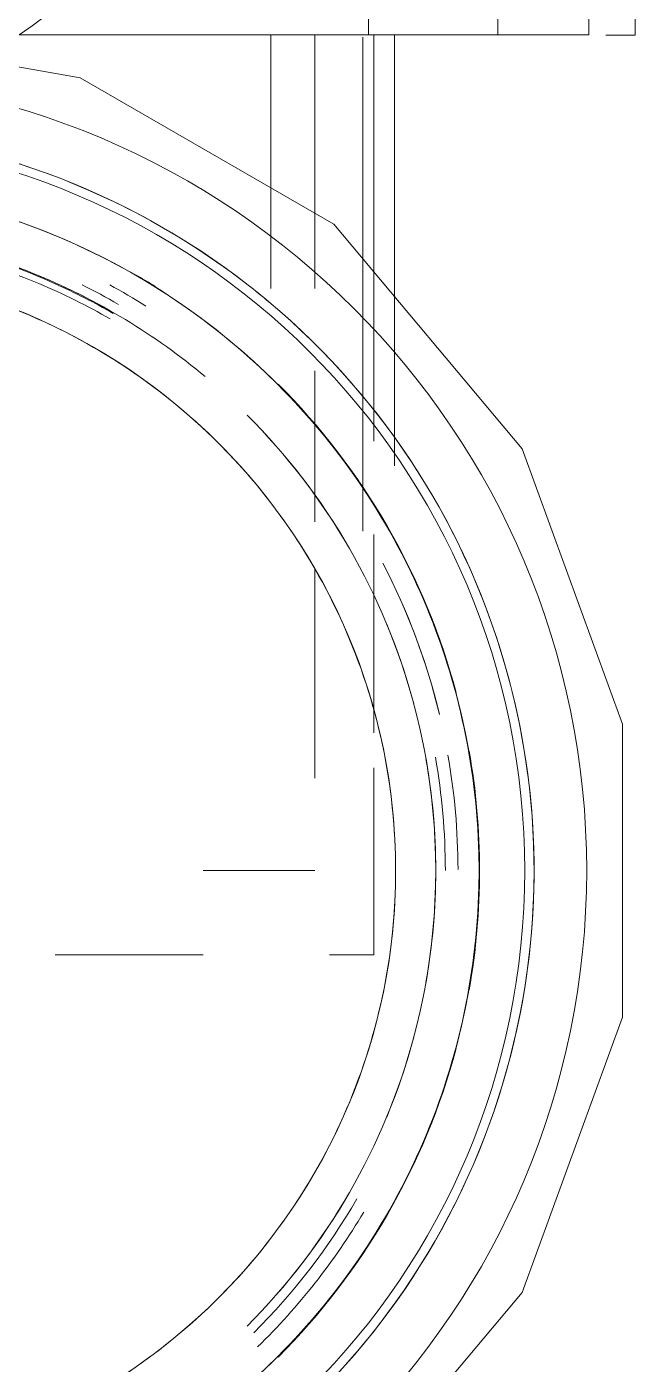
# Model space of a CAD drawing. Header units: metres. Extents: x 147 to 427, y -16 to 162.
# Drawn here: x 317.9625 to 318.0347, y 96.0434 to 96.202 of the extents above; entities that cross this region are included whole.
import ezdxf

# ---------------------------------------------------------------- set-up
doc = ezdxf.new("R2010")
doc.units = ezdxf.units.M
doc.layers.add('P-PIPE', color=7, linetype='Continuous', lineweight=5)
doc.layers.add('P-SANR-FIXT', color=7, linetype='Continuous', lineweight=5)

# ---------------------------------------------------------------- blocks, each defined once
blk = doc.blocks.new('Bomba Jacuzzi1 - 15B-T 1_1_2CV TRIF_220_380V _1 1_2CV_-V198-TÉRREO 1_20 - Dependente 1')
at = {"layer": 'P-SANR-FIXT', "color": 9, "lineweight": 15, "true_color": 0xc0c0c0}
for p, q in [((0.09905600000000002, -0.003145231169702491), (0.09905600000000002, -0.09449999999999967)), ((0.09905600000003041, -0.0619999999999997), (0.0689802932907526, -0.0619999999999997)), ((0.05090153967204333, -0.06900000000020955), (0.09905600000013966, -0.06900000000020955)), ((0.0990560000000322, -0.07146999999999966), (0.04795790829819047, -0.07146999999999966)), ((0.09905600000000002, -0.09127999058431642), (0.09905600000000002, -0.09449999999999967)), ((0.09905600000013966, -0.09450000000016044), (0.1183493649054837, -0.09450000000016044)), ((0.09902800000000002, -0.09999999999999946), (0.1183493649053681, -0.09999999999999946))]:
    blk.add_line(p, q, dxfattribs=at)
at = {"layer": 'P-SANR-FIXT', "color": 254, "lineweight": 15, "true_color": 0xe0e0e0}
for p, q in [((-0.01000000000000001, -0.03122211389551969), (-0.01000000000000001, -0.04879036790187178)), ((0, -0.0487903679018316), (0, -0.0619999999999997)), ((0.03579571668980281, -0.0619999999999997), (0.01093227280387991, -0.0619999999999997)), ((0.05242102550241265, -0.06772499999999959), (0.04023936132523344, -0.06772499999999959)), ((0.05242102550241265, -0.06772499999999959), (0.09878500888991258, -0.06772499999999959)), ((-0.009999999999893771, -0.06900000000020955), (0.01216656166898229, -0.06900000000020955)), ((0.09902800000000002, -0.09649999999999946), (0.09902800000000002, -0.09999999999999948)), ((0.09902800000000002, -0.09999999999999946), (0.09902800000000002, -0.09649999999999945)), ((0.09905600000000002, -0.0999999999999995), (0.103056, -0.0999999999999995))]:
    blk.add_line(p, q, dxfattribs=at)
at = {"layer": 'P-SANR-FIXT', "color": 7, "lineweight": 15, "true_color": 0xf8f8f8}
blk.add_line((0.09904000000000002, -0.03299999999999945), (0.09904000000000002, -0.04424999999999945), dxfattribs=at)
at = {"layer": 'P-SANR-FIXT', "color": 7, "lineweight": 15, "true_color": 0xfafafa}
blk.add_line((0.09904000000000002, -0.04424999999999944), (0.09904000000000002, -0.03299999999999943), dxfattribs=at)
at = {"layer": 'P-SANR-FIXT', "color": 7, "lineweight": 15, "true_color": 0xf3f3f3}
for p, q in [((0.06898029329073861, -0.05679999999999957), (0.09905600000002862, -0.05679999999999957)), ((-0.01000000000000001, -0.06374768774327831), (-0.01000000000000001, -0.06899999999999967))]:
    blk.add_line(p, q, dxfattribs=at)
at = {"layer": 'P-SANR-FIXT', "color": 7, "lineweight": 15, "true_color": 0xefefef}
for p, q in [((0.09905600000002861, -0.05679999999999957), (0.06898029329073861, -0.05679999999999957)), ((0.01093227280387992, -0.0619999999999997), (0.03579571668980281, -0.0619999999999997))]:
    blk.add_line(p, q, dxfattribs=at)
at = {"layer": 'P-SANR-FIXT', "color": 254, "lineweight": 15, "true_color": 0xd3d3d3}
for p, q in [((0.05924381482001789, -0.0619999999999997), (0.04133718488746314, -0.0619999999999997)), ((0.0689802932907526, -0.0619999999999997), (0.09905600000003041, -0.0619999999999997)), ((0.09878500888991258, -0.06772499999999959), (0.05242102550241265, -0.06772499999999959)), ((0.01630712454175409, -0.06900000000020955), (0.03983716857415912, -0.06900000000020955)), ((0.04795790829819047, -0.07146999999999966), (0.09905600000003222, -0.07146999999999966)), ((0.09905600000000002, -0.08183940065762871), (0.09905600000000002, -0.09127999058431642)), ((0.09905600000000002, -0.0865473673745123), (0.09905600000000002, -0.08369963825267952)), ((0.09905600000000002, -0.08369963825267952), (0.103056, -0.08369963825267952)), ((0.1183493649053681, -0.09999999999999945), (0.09902800000000002, -0.09999999999999945)), ((0.09902800000000002, -0.09999999999999948), (0.1183493649053681, -0.09999999999999948)), ((0.1183493649053681, -0.09999999999999946), (0.09902800000000002, -0.09999999999999946))]:
    blk.add_line(p, q, dxfattribs=at)
at = {"layer": 'P-SANR-FIXT', "color": 254, "lineweight": 15, "true_color": 0xe9e9e9}
for p, q in [((-0.01000000000000001, -0.06374768774327863), (-0.01000000000000001, -0.06899999999999967)), ((0.04023936132523344, -0.06772499999999959), (0.05242102550241265, -0.06772499999999959)), ((0.09905600000000002, -0.06838664109389055), (0.103056, -0.06838664109389055))]:
    blk.add_line(p, q, dxfattribs=at)
at = {"layer": 'P-SANR-FIXT', "color": 9, "lineweight": 15, "true_color": 0xc0c0c0, "flags": 128}
blk.add_lwpolyline([(-0.1000000000000001, -4.677232062027236e-16), (-0.0939692626419592, -0.03420201273505644), (-0.07660444649742097, -0.06427875796631592), (-0.05000000467080871, -0.08660253633340455), (-0.01736482548615584, -0.09848077070137164), (0.01736480680292023, -0.09848077070137147), (0.04999998598757299, -0.08660253633340408), (0.07660442781418506, -0.0642787579663152), (0.093969243958723, -0.03420201273505556), (0.09999998131676352, 4.695065816975192e-16)], dxfattribs=at)
at = {"layer": 'P-SANR-FIXT', "color": 9, "lineweight": 15, "true_color": 0xc0c0c0}
for centre, radius, start, end in [((0, 1.023625628704395e-16), 0.0868960924896141, 179.9999999999999, 359.9999999999994), ((0, 1.127187232441429e-16), 0.08149000000000009, 179.9999999999996, 359.9999999999991), ((0, 1.127187232441429e-16), 0.07159999999999996, 180.0000000000008, 4.071109992273301e-13)]:
    blk.add_arc(centre, radius, start, end, dxfattribs=at)
at = {"layer": 'P-SANR-FIXT', "color": 254, "lineweight": 15, "true_color": 0xd3d3d3}
for centre, radius, start, end in [((0, 1.290458026391406e-16), 0.0868960924896141, 179.9999999999999, 359.9999999999994), ((0, 1.431086360526023e-16), 0.07635300000000007, 320.055938777641, 337.4999999999994), ((0, 2.167599433278156e-16), 0.07635000000000006, 329.9999999999996, 335.6229935617862), ((0, 2.19957385638736e-16), 0.07634999999999996, 330.0000000000001, 335.6229935617865), ((0, 3.521183344901147e-16), 0.07898999999999994, 224.3689692603676, 239.1586256804902), ((0, 1.431086360526023e-16), 0.07635299999999993, 224.9999999999996, 239.9569789394284), ((0, 2.167599433278156e-16), 0.07634999999999995, 224.9999999999996, 254.9999999999996), ((0, 2.19957385638736e-16), 0.07635000000000004, 225.0000000000001, 255), ((0, 2.167599433278156e-16), 0.07635000000000003, 284.9999999999996, 314.9999999999997), ((0, 2.19957385638736e-16), 0.07634999999999993, 285.0000000000001, 315.0000000000001), ((0, 1.431086360526023e-16), 0.07635300000000007, 300.0430210605705, 314.9999999999994), ((0, 3.182787366995399e-16), 0.08154999999999993, 224.9999999999996, 254.9999999999996), ((0, 3.214761790104603e-16), 0.08155000000000005, 225.0000000000001, 255), ((0, 3.182787366995399e-16), 0.08155000000000005, 284.9999999999996, 314.9999999999997), ((0, 1.431086360526023e-16), 0.07635299999999998, 247.4999999999995, 292.4999999999995), ((0, 3.214761790104603e-16), 0.08154999999999994, 285.0000000000001, 300.0000000000001), ((0, 2.167599433278156e-16), 0.07634999999999997, 260.0127166000487, 279.9872833999505), ((0, 2.19957385638736e-16), 0.07634999999999997, 260.0127166000491, 279.9872833999509), ((0, 3.182787366995399e-16), 0.08154999999999997, 260.0127166000752, 279.9872833999241), ((0, 3.214761790104603e-16), 0.08154999999999998, 260.0127166000756, 279.9872833999245)]:
    blk.add_arc(centre, radius, start, end, dxfattribs=at)
at = {"layer": 'P-SANR-FIXT', "color": 254, "lineweight": 15, "true_color": 0xe0e0e0}
for centre, radius, start, end in [((0, 2.167599433278156e-16), 0.07635000000000004, 335.6229935617862, 344.9999999999997), ((0, 3.182787366995399e-16), 0.08155000000000005, 328.0971041374207, 329.9999999999996), ((0, 3.553157768010351e-16), 0.07899000000000009, 224.368969260368, 239.1586256804906), ((0, 4.197975300712642e-16), 0.07748999999999995, 224.9999999999996, 239.8482480200226), ((0, 4.229949723821846e-16), 0.07749000000000006, 225.0000000000001, 239.8482480200231), ((0, 3.521183344901147e-16), 0.07899000000000005, 283.5275949408583, 297.4640079617744), ((0, 3.521183344901147e-16), 0.07899000000000002, 270.0966281770279, 279.9784075491761)]:
    blk.add_arc(centre, radius, start, end, dxfattribs=at)
at = {"layer": 'P-SANR-FIXT', "color": 254, "lineweight": 15, "true_color": 0xe9e9e9}
for centre, radius, start, end in [((0, 2.19957385638736e-16), 0.07634999999999997, 335.6229935617865, 345), ((0, 3.553157768010351e-16), 0.07898999999999995, 283.5275949408586, 294.3737278881967), ((0, 4.197975300712642e-16), 0.07748999999999993, 269.9999999999996, 279.9872833999526), ((0, 4.229949723821846e-16), 0.07748999999999999, 270, 279.9872833999531), ((0, 3.553157768010351e-16), 0.07898999999999999, 270.0966281770283, 279.9784075491764)]:
    blk.add_arc(centre, radius, start, end, dxfattribs=at)
at = {"layer": 'P-SANR-FIXT', "color": 7, "lineweight": 15, "true_color": 0xfcfcfc}
for centre, radius, start, end in [((0, 4.53637127861839e-16), 0.07624500000000006, 335.8098111923537, 344.9999999999997), ((0, 4.568345701727594e-16), 0.076245, 335.8098111923541, 345), ((0, 4.874767256524138e-16), 0.07549500000000006, 337.1593353893857, 344.9999999999997), ((0, 4.906741679633342e-16), 0.07549499999999999, 337.1593353893861, 345), ((0, 4.874767256524138e-16), 0.07549500000000006, 329.9999999999996, 337.1593353893857), ((0, 4.906741679633342e-16), 0.07549499999999996, 330.0000000000001, 337.1593353893861), ((0, 4.568345701727594e-16), 0.07624499999999997, 330.0000000000001, 335.8098111923541)]:
    blk.add_arc(centre, radius, start, end, dxfattribs=at)
at = {"layer": 'P-SANR-FIXT', "color": 7, "lineweight": 15, "true_color": 0xfafafa}
blk.add_arc((0, 4.53637127861839e-16), 0.07624500000000006, 329.9999999999996, 335.8098111923537, dxfattribs=at)
at = {"layer": 'P-SANR-FIXT', "color": 7, "lineweight": 15, "true_color": 0xf6f6f6}
for centre, radius, start, end in [((0, 4.197975300712642e-16), 0.07749000000000004, 329.9999999999996, 333.6272758130576), ((0, 3.553157768010351e-16), 0.07898999999999994, 327.8965642012267, 331.4890610786034)]:
    blk.add_arc(centre, radius, start, end, dxfattribs=at)
at = {"layer": 'P-SANR-FIXT', "color": 7, "lineweight": 15, "true_color": 0xf8f8f8}
blk.add_arc((0, 4.229949723821846e-16), 0.07748999999999995, 330.0000000000001, 333.627275813058, dxfattribs=at)
at = {"layer": 'P-SANR-FIXT', "color": 7, "lineweight": 15, "true_color": 0xefefef}
for centre, radius, start, end in [((0, 3.521183344901147e-16), 0.07899000000000007, 327.8965642012262, 331.4890610786031), ((0, 3.214761790104603e-16), 0.08154999999999996, 328.0971041374211, 330.0000000000001)]:
    blk.add_arc(centre, radius, start, end, dxfattribs=at)
at = {"layer": 'P-SANR-FIXT', "color": 9, "lineweight": 15, "true_color": 0xc0c0c0}
for centre, major_axis, ratio, start_param, end_param in [((-8.872786700619351e-06, 1.194313342431606e-16), (1.853288258245072e-09, 0.09424203516568413), 0.9999999532919074, 1.570796346460093, 4.712389000049876), ((-3.064626870619938e-06, 1.531878561429779e-16), (0, 0.08799999999999777), 0.999999953291906, 1.570796326794898, 4.014257279586957), ((-3.064626870619938e-06, 1.531878561429779e-16), (-1.639127731323199e-09, 0.08799999999999769), 0.9999999532919077, 4.050154005842011, 4.712388961758236), ((6.456456463216353e-18, 1.709992020943752e-16), (0, 0.0879999999999977), 0.9999999532919074, 1.606865268131576, 4.01425727958695), ((6.456456463216353e-18, 1.709992020943752e-16), (0, 0.08799999999999764), 0.9999999532919093, 4.050084018980147, 4.676320039047997)]:
    blk.add_ellipse(centre, major_axis=major_axis, ratio=ratio, start_param=start_param, end_param=end_param, dxfattribs=at)
at = {"layer": 'P-SANR-FIXT', "color": 254, "lineweight": 15, "true_color": 0xd3d3d3}
for centre, major_axis, ratio, start_param, end_param in [((-3.064626870619938e-06, 1.531878561429779e-16), (0, 0.08799999999999779), 0.9999999532919058, 4.014257279586957, 4.050154024468464), ((6.456456463216353e-18, 1.709992020943752e-16), (0, 0.08799999999999764), 0.9999999532919093, 4.01425727958695, 4.050084018980147)]:
    blk.add_ellipse(centre, major_axis=major_axis, ratio=ratio, start_param=start_param, end_param=end_param, dxfattribs=at)
at = {"layer": 'P-SANR-FIXT', "color": 9, "lineweight": 15, "true_color": 0xc0c0c0}
for points, knots in [([(0.08149, -6.512403850954116e-16), (0.08148999999999997, -0.005331785170691825), (0.08044018347857498, -0.0159962075207034), (0.07577345726074407, -0.03138322580897823), (0.06819486301830606, -0.04556270254235167), (0.05799556549671066, -0.05799192230404528), (0.04556708016979629, -0.06819098187628486), (0.02666286868296153, -0.07830258590981386), (2.917092179272419e-06, -0.08361310525599641), (-0.03199578100517066, -0.07724709681733986), (-0.05912158446045693, -0.05912325027610014), (-0.07724687002309763, -0.03199649235308241), (-0.08149000000000008, -0.01066716554652141), (-0.08149000000000003, 7.048153727318152e-16)], [-1, -1, -1, -1, -0.9375, -0.875, -0.8125, -0.75, -0.6875, -0.625, -0.5, -0.375, -0.25, -0.125, 0, 0, 0, 0]), ([(-0.07160000000000001, -8.162617680635638e-16), (-0.07159999999999994, -0.004998705568951706), (-0.0705492235242164, -0.01499593211006942), (-0.06588961795123277, -0.02933649530441696), (-0.05835022473143901, -0.0423948629436537), (-0.04826056498655445, -0.05360020190055405), (-0.03606161013376021, -0.06246332051961071), (-0.02228656631151024, -0.06859474071664154), (-0.002620951118988878, -0.07278088395454108), (0.02278365785610294, -0.07011757158513147), (0.04933365487162434, -0.05478591583913355), (0.06735238439740708, -0.02998283883067848), (0.07160000000000011, -0.009993686007168193), (0.07160000000000001, 8.136043921913583e-16)], [-1, -1, -1, -1, -0.9333333333333333, -0.8666666666666667, -0.8, -0.7333333333333333, -0.6666666666666666, -0.6, -0.5333333333333333, -0.4, -0.2666666666666667, -0.1333333333333333, 0, 0, 0, 0])]:
    blk.add_open_spline(points, degree=3, knots=knots, dxfattribs=at)
blk = doc.blocks.new('AF_Soldavel_Uniao - Standard-V206-TÉRREO 1_20 - Dependente 1')
at = {"layer": 'P-PIPE', "color": 4, "lineweight": 15, "true_color": 0x00ffff}
for p, q in [((149.5328222662919, 96.2832204922911), (149.5324099444893, 96.28493974059516)), ((149.5328222662919, 96.2832204922911), (149.5324099444893, 96.28493974059516)), ((149.5530260346183, 96.28493974059516), (149.5526137128157, 96.2832204922911)), ((149.5530260346183, 96.28493974059516), (149.5526137128157, 96.2832204922911)), ((149.5257936532354, 96.28278997725076), (149.5264706266881, 96.28115671948046)), ((149.5257936532354, 96.28278997725076), (149.5264706266881, 96.28115671948046)), ((149.5589653524194, 96.28115671948046), (149.5596423258721, 96.28278997725076)), ((149.5589653524194, 96.28115671948046), (149.5596423258721, 96.28278997725076)), ((149.5104590101071, 96.26952359909222), (149.5091148859635, 96.27067214351304)), ((149.5104590101071, 96.26952359909222), (149.5091148859635, 96.27067214351304)), ((149.5763210931441, 96.27067214351304), (149.5749769690005, 96.26952359909222)), ((149.5763210931441, 96.27067214351304), (149.5749769690005, 96.26952359909222)), ((149.5050257930891, 96.2650439900096), (149.5065334809477, 96.26412057172894)), ((149.5050257930891, 96.2650439900096), (149.5065334809477, 96.26412057172894)), ((149.5004175876286, 96.24529778754557), (149.4986550708817, 96.24543692315194)), ((149.5004175876286, 96.24529778754557), (149.4986550708817, 96.24543692315194)), ((149.4986550708817, 96.23848014283388), (149.5004175876286, 96.23861927844025)), ((149.4986550708817, 96.23848014283388), (149.5004175876286, 96.23861927844025)), ((149.5065334809477, 96.21979649425688), (149.5050257930891, 96.2188730759762)), ((149.5065334809477, 96.21979649425688), (149.5050257930891, 96.2188730759762)), ((149.5091148859635, 96.2132449224728), (149.5104590101071, 96.21439346689358)), ((149.5091148859635, 96.2132449224728), (149.5104590101071, 96.21439346689358)), ((149.5749769690005, 96.21439346689358), (149.5763210931441, 96.2132449224728)), ((149.5749769690005, 96.21439346689358), (149.5763210931441, 96.2132449224728)), ((149.5264706266881, 96.20276034650537), (149.5257936532354, 96.20112708873506)), ((149.5264706266881, 96.20276034650537), (149.5257936532354, 96.20112708873506)), ((149.5596423258721, 96.20112708873506), (149.5589653524194, 96.20276034650537)), ((149.5596423258722, 96.20112708873506), (149.5589653524194, 96.20276034650537)), ((149.5324099444893, 96.19897732539064), (149.5328222662919, 96.20069657369476)), ((149.5324099444893, 96.19897732539064), (149.5328222662919, 96.20069657369476)), ((149.5526137128157, 96.20069657369476), (149.5530260346183, 96.19897732539064)), ((149.5526137128157, 96.20069657369476), (149.5530260346183, 96.19897732539064))]:
    blk.add_line(p, q, dxfattribs=at)
for radius, start, end in [(0.04420000000001778, 90, 269.9999999999996), (0.04419999999999809, 90, 103.486349230046), (0.04420000000000069, 30.00000000001039, 90), (0.04420000000001778, 76.513650769993, 90), (0.04420000000000095, 103.4863492300432, 112.513650769967), (0.04243199999999919, 76.51365076998142, 103.4863492300186), (0.04243199999999919, 76.51365076998142, 103.4863492300186), (0.04419999999999146, 67.48634923002543, 76.51365076998785), (0.04420000000000861, 112.5136507699731, 139.4863492300066), (0.04420000000000095, 40.51365076999836, 67.48634923003048), (0.0424319999999966, 112.513650769979, 139.4863492300352), (0.0424319999999966, 112.513650769979, 139.4863492300352), (0.04243199999999826, 40.51365076999744, 67.48634923002656), (0.04243200000001986, 40.51365076998692, 67.48634923003688), (0.03069999999999595, 90, 135), (0.03069999999999595, 90, 135), (0.03069999999999595, 90, 135), (0.0306999999999929, 90, 135), (0.03070000000001281, 15.00000000000395, 90), (0.03070000000001281, 15.00000000000395, 90), (0.03070000000001281, 15.00000000000395, 90), (0.03069999999999595, 14.99999999999583, 90), (0.04420000000000135, 139.4863492300066, 148.5136507699927), (0.04420000000000861, 31.48634923000728, 40.51365076999345), (0.04419999999999625, 148.5136507699933, 175.4863492299956), (0.0424320000000037, 148.5136507699917, 175.4863492300137), (0.0424320000000037, 148.5136507699917, 175.4863492300137), (0.0307000000000024, 150.0000000000104, 269.9999999999996), (0.0307000000000024, 150.0000000000104, 269.9999999999996), (0.0307000000000024, 150.0000000000104, 269.9999999999996), (0.03069999999999595, 150.0000000000146, 269.9999999999996), (0.04419999999999625, 175.4863492299956, 184.513650770004), (0.02499999999999454, 180, 194.9999999999975), (0.02500000000000568, 180, 195.0000000000056), (0.02500000000000568, 180, 195.0000000000056), (0.02499999999999454, 180, 194.9999999999975), (0.04420000000000135, 184.5136507700034, 211.4863492300183), (0.0424319999999998, 184.5136507699854, 211.4863492300051), (0.0424319999999998, 184.5136507699854, 211.4863492300051), (0.02499999999999454, 329.9999999999837, 345.0000000000018), (0.02499999999998652, 329.9999999999907, 345.0000000000059), (0.02499999999998652, 329.9999999999907, 345.0000000000059), (0.02499999999999454, 329.9999999999837, 345.0000000000018), (0.03069999999999595, 269.9999999999996, 345.0000000000039), (0.03069999999999595, 269.9999999999996, 345.0000000000039), (0.03069999999999595, 269.9999999999996, 345.0000000000039), (0.03070000000001281, 269.9999999999996, 344.9999999999957), (0.02499999999999618, 299.9999999999874, 314.9999999999997), (0.02499999999998652, 299.9999999999945, 315.0000000000078), (0.02499999999998652, 299.9999999999945, 315.0000000000078), (0.02499999999999618, 299.9999999999874, 314.9999999999997), (0.04420000000000861, 211.486349230028, 220.513650769985), (0.04420000000001778, 269.9999999999996, 329.9999999999842), (0.04420000000000135, 319.486349230025, 328.5136507699809), (0.04243200000001986, 220.5136507700022, 247.48634923003), (0.04243200000001986, 220.5136507700022, 247.48634923003), (0.0424319999999966, 292.5136507699797, 319.4863492300115), (0.0424319999999966, 292.5136507699797, 319.4863492300115), (0.04420000000000095, 220.5136507699875, 247.4863492300326), (0.04420000000000861, 292.5136507699684, 319.4863492300143), (0.04419999999999809, 247.4863492300218, 256.5136507699538), (0.04243199999999919, 256.5136507699796, 283.4863492300197), (0.04243199999999919, 256.5136507699796, 283.4863492300197), (0.04420000000001183, 283.4863492300027, 292.5136507700007), (0.04420000000001778, 256.5136507699611, 269.9999999999996), (0.04419999999999146, 269.9999999999996, 283.4863492300116)]:
    blk.add_arc((149.5427179895538, 96.24195853299291), radius, start, end, dxfattribs=at)
blk = doc.blocks.new('AF_Soldavel_Valvula de Retencao - Soldável - 50 mm-3999613-TÉRREO 1_20 - Dependente 1')
at = {"layer": 'P-PIPE', "color": 4, "lineweight": 15, "true_color": 0x00ffff}
for centre, radius, start, end in [((149.5427179895538, 96.2419585329929), 0.04901000000000977, 90, 269.9999999999996), ((149.5427179895538, 96.2419585329929), 0.04901000000000977, 90, 269.9999999999996), ((149.5427179895538, 96.2419585329929), 0.04901000000000363, 30.00000000000415, 90), ((149.5427179895538, 96.2419585329929), 0.04901000000000977, 30.00000000001134, 90), ((149.5427179895538, 96.24195853299298), 0.04722999999916055, 90, 269.9999999999996), ((149.5427179895538, 96.2419585329929), 0.04723000000001321, 90, 269.9999999999996), ((149.5427179895538, 96.24195853299298), 0.04723000000083744, 30.75838893823045, 90), ((149.5427179895538, 96.2419585329929), 0.04722999999998478, 30.75873572851567, 90), ((149.5427179895538, 96.2419585329929), 0.04255000000000564, 90, 269.9999999999996), ((149.5427179895538, 96.2419585329929), 0.04255000000000564, 30.00000000001085, 90), ((149.5427179895538, 96.2419585329929), 0.04068000000000893, 90, 269.9999999999996), ((149.5427179895538, 96.2419585329929), 0.04068000000000893, 90, 269.9999999999996), ((149.5427179895538, 96.2419585329929), 0.04068000000000893, 30.00000000001405, 90), ((149.5427179895538, 96.2419585329929), 0.04068000000000893, 30.00000000001405, 90), ((149.5427179895538, 96.2419585329929), 0.03052000000000274, 90, 135), ((149.5427179895538, 96.2419585329929), 0.03052000000000274, 90, 135), ((149.5427179895538, 96.2419585329929), 0.03051999999999566, 90, 135), ((149.5427179895538, 96.2419585329929), 0.03052000000000016, 90, 130.0000000000274), ((149.5427179895538, 96.2419585329929), 0.03051999999999566, 15.0000000000024, 90), ((149.5427179895538, 96.2419585329929), 0.03051999999999566, 15.0000000000024, 90), ((149.5427179895538, 96.2419585329929), 0.03051999999999566, 9.999999999991166, 90), ((149.5427179895538, 96.2419585329929), 0.03052000000000495, 15.0000000000024, 90), ((149.5427179895538, 96.2419585329929), 0.02500000000000568, 90, 104.9999999999894), ((149.5427179895538, 96.2419585329929), 0.02499999999999454, 90, 104.9999999999973), ((149.5427179895538, 96.2419585329929), 0.02499999999999454, 75.00000000000274, 90), ((149.5427179895538, 96.2419585329929), 0.02499999999997726, 74.99999999999433, 90), ((149.5427179895538, 96.2419585329929), 0.03051999999999566, 150.0000000000182, 269.9999999999996), ((149.5427179895538, 96.2419585329929), 0.03051999999999566, 150.0000000000182, 269.9999999999996), ((149.5427179895538, 96.2419585329929), 0.03051999999999566, 150.0000000000182, 269.9999999999996), ((149.5427179895538, 96.2419585329929), 0.03052000000001958, 150.0000000000025, 269.9999999999996), ((149.5427179895538, 96.24195853299278), 0.02500000000000568, 180, 195.0000000000056), ((149.5427179895538, 96.2419585329929), 0.02500000000000568, 180, 195.0000000000056), ((149.5427179895538, 96.2419585329929), 0.02499999999999454, 180, 194.9999999999896), ((149.5427179895538, 96.24195853299278), 0.02499999999999454, 180, 194.9999999999817), ((149.5427179895538, 96.2419585329929), 0.03052000000000564, 269.9999999999996, 349.9999999999785), ((149.5427179895538, 96.2419585329929), 0.02499999999998652, 299.9999999999904, 345.000000000013), ((149.5427179895538, 96.2419585329929), 0.02499999999999454, 299.9999999999711, 345.0000000000018), ((149.5427179895538, 96.24195853299278), 0.02499999999998652, 330.0000000000363, 345.000000000016), ((149.5427179895538, 96.24195853299278), 0.02499999999999454, 330.0000000000119, 345.0000000000018), ((149.5427179895538, 96.2419585329929), 0.03052000000000495, 269.9999999999996, 344.9999999999972), ((149.5427179895538, 96.2419585329929), 0.03052000000000495, 269.9999999999996, 344.9999999999972), ((149.5427179895538, 96.2419585329929), 0.03051999999999566, 269.9999999999996, 344.9999999999972), ((149.5427179895538, 96.24195853299278), 0.02499999999998652, 300.0000000000015, 315.0000000000159), ((149.5427179895538, 96.24195853299278), 0.02499999999999618, 299.9999999999874, 314.9999999999997), ((149.5427179895538, 96.2419585329929), 0.04068000000000231, 269.9999999999996, 329.9999999999943), ((149.5427179895538, 96.2419585329929), 0.04068000000000231, 269.9999999999996, 329.9999999999943), ((149.5427179895538, 96.2419585329929), 0.04254999999999169, 269.9999999999996, 329.999999999996), ((149.5427179895538, 96.2419585329929), 0.04722999999999841, 269.9999999999996, 329.1485223883072), ((149.5427179895538, 96.24195853299298), 0.04723000000084462, 269.9999999999996, 329.1483520525941), ((149.5427179895538, 96.2419585329929), 0.04901000000000977, 269.9999999999996, 329.9999999999955), ((149.5427179895538, 96.2419585329929), 0.04901000000000363, 269.9999999999996, 329.9999999999955)]:
    blk.add_arc(centre, radius, start, end, dxfattribs=at)

msp = doc.modelspace()

# ---------------------------------------------------------------- block references
at = {"layer": 'P-PIPE', "color": 4, "lineweight": 15, "true_color": 0x00ffff}
for name in ['AF_Soldavel_Valvula de Retencao - Soldável - 50 mm-3999613-TÉRREO 1_20 - Dependente 1', 'AF_Soldavel_Uniao - Standard-V206-TÉRREO 1_20 - Dependente 1']:
    msp.add_blockref(name, (168.3919546120403, 0), dxfattribs=at)
at = {"layer": 'P-SANR-FIXT', "color": 254, "lineweight": 15, "true_color": 0xd3d3d3, "rotation": 89.99999999999915}
msp.add_blockref('Bomba Jacuzzi1 - 15B-T 1_1_2CV TRIF_220_380V _1 1_2CV_-V198-TÉRREO 1_20 - Dependente 1', (317.9346726015941, 96.10195853299291), dxfattribs=at)

doc.saveas('drawing.dxf')
